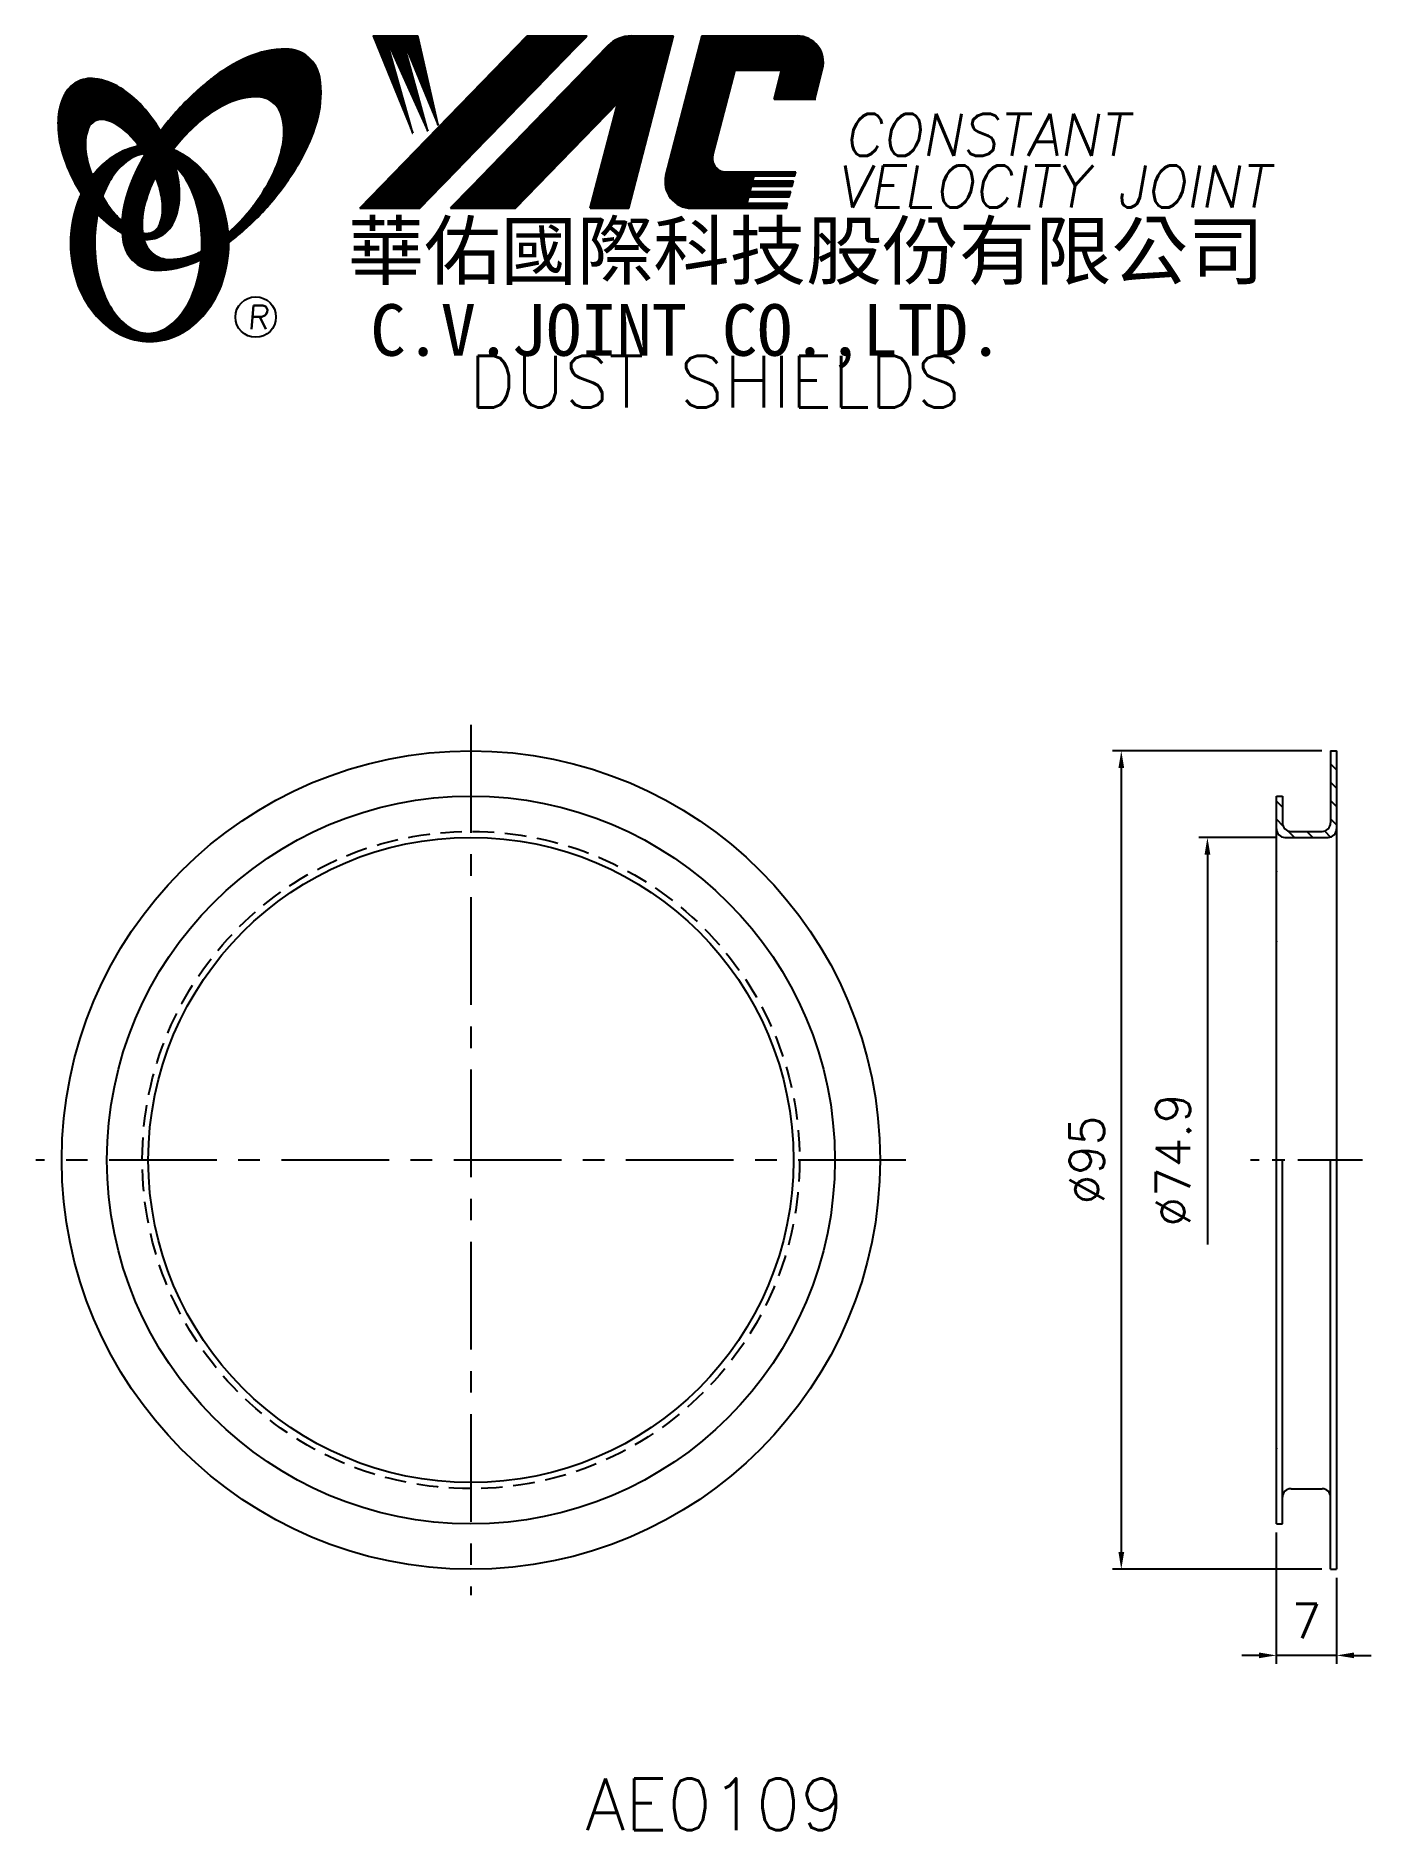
# Model space of a CAD drawing. Extents: x 86 to 241, y -2 to 206.
import ezdxf
from ezdxf.enums import TextEntityAlignment as Align

# ---------------------------------------------------------------- set-up
doc = ezdxf.new("R2010")
doc.units = 0
doc.header["$LTSCALE"] = 10
doc.header["$MEASUREMENT"] = 0
doc.linetypes.add('CENTER', pattern=[2, 1.25, -0.25, 0.25, -0.25])
doc.linetypes.add('HIDDEN', pattern=[0.375, 0.25, -0.125])
doc.layers.get('0').update_dxf_attribs({"linetype": 'CONTINUOUS'})
doc.layers.get('DEFPOINTS').update_dxf_attribs({"linetype": 'CONTINUOUS'})
doc.layers.add('4', color=4, linetype='CONTINUOUS')
doc.styles.add('CHINA', font='KAIU.TTF')
doc.styles.add('ITALICC', font='simplex.shx')
doc.dimstyles.new('STANDARD$0', dxfattribs={"dimtxt": 4, "dimasz": 2, "dimexe": 1, "dimexo": 1, "dimgap": 2, "dimtad": 1, "dimdec": 4, "dimzin": 10, "dimtxsty": 'ITALICC', "dimcen": 2, "dimclrd": 5, "dimclre": 5, "dimclrt": 18, "dimaunit": 1, "dimazin": 3, "dimtp": 0.1, "dimtfac": 0.7, "dimtdec": 4, "dimtmove": 0, "dimatfit": 3, "dimtolj": 1, "dimtzin": 10})
pattern_1 = [(45, (158.185772, -37.460287), (-0.00727476112, 0.00727476112), [])]
pattern_2 = [(45, (-10.404773, -1.155877), (-0.00883883476, 0.00883883476), [])]

# ---------------------------------------------------------------- blocks, each defined once
blk = doc.blocks.new('*D14')
at = {"color": 5, "linetype": 'BYBLOCK'}
for p, q in [((230.06, 113.23), (221.06, 113.23)), ((222.06, 111.23), (222.06, 65.97))]:
    blk.add_line(p, q, dxfattribs=at)
blk.add_solid([(221.73, 111.23), (222.4, 111.23), (222.06, 113.23)], dxfattribs=at)
at = {"layer": 'DEFPOINTS', "color": 0, "linetype": 'BYBLOCK'}
for p in [(222.06, 113.23), (231.06, 113.23), (230.06, 38.33)]:
    blk.add_point(p, dxfattribs=at)
at = {"color": 18, "linetype": 'BYBLOCK', "insert": (218.06, 75.78), "char_height": 4, "attachment_point": 5, "rotation": 90, "style": 'ITALICC'}
blk.add_mtext('\\A1;∅74.9', dxfattribs=at)
blk = doc.blocks.new('*D15')
at = {"color": 5, "linetype": 'BYBLOCK'}
for p, q in [((235.36, 123.28), (211.06, 123.28)), ((212.06, 121.28), (212.06, 30.28)), ((235.36, 28.28), (211.06, 28.28))]:
    blk.add_line(p, q, dxfattribs=at)
for points in [[(211.73, 121.28), (212.4, 121.28), (212.06, 123.28)], [(211.73, 30.28), (212.4, 30.28), (212.06, 28.28)]]:
    blk.add_solid(points, dxfattribs=at)
at = {"layer": 'DEFPOINTS', "color": 0, "linetype": 'BYBLOCK'}
for p in [(236.36, 123.28), (212.06, 28.28), (236.36, 28.28)]:
    blk.add_point(p, dxfattribs=at)
at = {"color": 18, "linetype": 'BYBLOCK', "insert": (208.06, 75.78), "char_height": 4, "attachment_point": 5, "rotation": 90, "style": 'ITALICC'}
blk.add_mtext('\\A1;∅95', dxfattribs=at)
blk = doc.blocks.new('*D16')
at = {"color": 5, "linetype": 'BYBLOCK'}
for p, q in [((230.06, 32.53), (230.06, 17.28)), ((237.06, 27.28), (237.06, 17.28)), ((228.06, 18.28), (226.06, 18.28)), ((237.06, 18.28), (230.06, 18.28)), ((239.06, 18.28), (241.06, 18.28))]:
    blk.add_line(p, q, dxfattribs=at)
for points in [[(228.06, 18.61), (228.06, 17.95), (230.06, 18.28)], [(239.06, 18.61), (239.06, 17.95), (237.06, 18.28)]]:
    blk.add_solid(points, dxfattribs=at)
at = {"layer": 'DEFPOINTS', "color": 0, "linetype": 'BYBLOCK'}
for p in [(230.06, 33.53), (237.06, 28.28), (230.06, 18.28)]:
    blk.add_point(p, dxfattribs=at)
at = {"color": 18, "linetype": 'BYBLOCK', "insert": (233.56, 22.28), "char_height": 4, "attachment_point": 5, "style": 'ITALICC'}
blk.add_mtext('\\A1;7', dxfattribs=at)

msp = doc.modelspace()

# ---------------------------------------------------------------- hatches: boundary and pattern name
at = {"layer": '4', "linetype": 'CONTINUOUS'}
h = msp.add_hatch(dxfattribs=at)
h.set_pattern_fill('ANSI31', color=5, scale=0.1, style=0)
h.set_pattern_definition(pattern_2)
h.paths.add_polyline_path([(150.05393, 206.27511), (143.09663, 206.27511), (123.68002, 186.27135), (130.63733, 186.27135)])
h.paths.add_polyline_path([(153.60082, 198.50954), (150.42045, 186.27135), (154.90143, 186.27135), (160.09987, 206.27511), (155.20314, 206.27511, 0.202785967), (152.46907, 205.11869), (134.17494, 186.27135), (141.72185, 186.27135)])
h.paths.add_polyline_path([(167.22793, 202.27669), (172.62165, 202.27669), (171.75263, 198.93267), (176.46945, 198.93267), (177.38617, 202.46024, 0.490800957), (174.43597, 206.27511), (163.40165, 206.27511), (159.1946, 190.08622, 0.490800957), (162.1448, 186.27135), (173.17912, 186.27135), (173.33356, 186.86566), (168.61674, 186.86566), (168.81011, 187.60974), (173.52693, 187.60974), (173.68549, 188.21988), (168.96867, 188.21988), (169.12991, 188.84035), (173.84673, 188.84035), (174.00291, 189.44134), (169.28609, 189.44134), (169.44289, 190.04472), (174.15971, 190.04472), (174.27645, 190.49391), (166.1367, 190.49391, -0.490800957), (164.6616, 192.40135)])
h = msp.add_hatch(dxfattribs=at)
h.set_pattern_fill('ANSI31', color=1, scale=0.1, style=0)
h.set_pattern_definition(pattern_2)
h.paths.add_polyline_path([(130.412, 206.27511), (125.23467, 206.27511), (129.80543, 194.97137), (126.7395, 205.92935), (131.57423, 195.20703), (128.62622, 205.92935), (132.75344, 195.91399)])
h = msp.add_hatch(dxfattribs=at)
h.set_pattern_fill('ANSI31', color=5, scale=0.082305, style=0)
h.set_pattern_definition([(45, (-10.404773, -1.155877), (-0.00727476112, 0.00727476112), [])])
h.paths.add_polyline_path([(111.6307, 199.21263, -0.172879177), (113.57217, 198.55406, -0.172879177), (114.65947, 196.81601, -0.104527385), (114.68724, 193.48782, -0.065680101), (113.51771, 190.08586, -0.051823203), (111.0773, 186.24347, -0.044272532), (108.40233, 183.41714, -0.020203161), (108.45591, 182.27922, 0.006517006), (108.86046, 182.5913, 0.049863361), (113.41388, 187.00436, 0.049863361), (117.00352, 192.23152, 0.063682799), (118.82456, 196.85887, 0.103597411), (119.01386, 201.44284, 0.177892575), (117.66526, 203.81312, 0.177892575), (115.10286, 204.74645, 0.103597411), (110.61506, 203.7934, 0.063682799), (106.35732, 201.22433, 0.049863361), (101.8039, 196.81126, 0.016070017), (100.5332, 195.20495, -0.007061632), (100.78048, 194.76792, -0.031648676), (101.73307, 192.73134, -0.008069351), (102.16497, 193.29565, -0.051823203), (105.34335, 196.55411, -0.065680101), (108.38528, 198.47446, -0.104527385)])
h.paths.add_polyline_path([(98.55503, 186.05131, -0.065680101), (99.72456, 189.45326, -0.006063428), (99.9685, 189.92828, 0.027613469), (99.24166, 191.51635, 0.017011252), (98.70824, 192.45133, 0.007829282), (98.21426, 191.5841, 0.063682799), (96.39322, 186.95675, 0.103597411), (96.20392, 182.37278, 0.177892575), (97.55252, 180.0025, 0.177892575), (100.11492, 179.06918, 0.103597411), (104.60272, 180.02222, 0.008811776), (105.22968, 180.3123, 0.013922709), (105.30701, 181.28211, -0.009086703), (104.85699, 181.06466, -0.104527385), (101.61157, 180.3265, -0.172879177), (99.6701, 180.98507, -0.172879177), (98.5828, 182.72312, -0.104527385)])
h = msp.add_hatch(dxfattribs=at)
h.set_pattern_fill('ANSI31', color=3, scale=0.082305, style=0)
h.set_pattern_definition(pattern_1)
h.paths.add_polyline_path([(95.83419, 200.26346, 0.106488277), (92.89232, 201.30204, 0.158297415), (90.80212, 200.90699, 0.158297415), (89.34278, 199.3593, 0.106488277), (88.63197, 196.32154, 0.071723199), (89.05002, 193.00858, 0.058080454), (90.595, 189.19319, 0.058080454), (92.97605, 185.8354, 0.071723199), (95.54129, 183.69765, 0.020895977), (96.08147, 183.39566, -0.030777155), (96.06557, 184.77188, -0.042059526), (94.96921, 185.93464, -0.04691039), (93.35005, 188.41579, -0.04691039), (92.22177, 191.15527, -0.060581117), (91.81966, 193.41734, -0.10187153), (92.13129, 195.50554, -0.185892489), (92.91137, 196.39719, -0.185892489), (94.08802, 196.53531, -0.10187153), (95.98567, 195.60977, -0.060581117), (97.6225, 193.9975, -0.04691039), (99.24166, 191.51635, -0.04691039), (100.36994, 188.77686, -0.060581117), (100.77205, 186.5148, -0.10187153), (100.46042, 184.4266, -0.185892489), (99.68033, 183.53495, -0.185892489), (98.50369, 183.39683, -0.002013383), (98.46289, 183.40746, 0.021593804), (98.5828, 182.72312, 0.006477741), (98.60081, 182.64608, 0.14950097), (100.57337, 183.05412, 0.158297415), (102.0327, 184.60181, 0.106488277), (102.74351, 187.63958, 0.071723199), (102.32546, 190.95253, 0.058080454), (100.78048, 194.76792, 0.058080454), (98.39943, 198.12571, 0.071723199)])
h = msp.add_hatch(dxfattribs=at)
h.set_pattern_fill('ANSI31', color=1, scale=0.082305, style=0)
h.set_pattern_definition(pattern_1)
h.paths.add_polyline_path([(96.92782, 191.94001, -0.120168026), (98.61961, 192.5934, 0.016865385), (98.01985, 193.47614, 0.076648372), (95.86362, 192.75723, 0.104809576), (92.77917, 190.24413, 0.005838257), (92.61223, 190.03192, 0.028089978), (93.35005, 188.41579, 0.014237292), (93.79217, 187.63074, -0.045767751), (94.71736, 189.56759, -0.106890197)])
h.paths.add_polyline_path([(92.89645, 182.1854, -0.048711043), (93.22655, 185.56573, -0.007865741), (92.97605, 185.8354, -0.037695478), (91.34017, 187.95416, 0.03042545), (90.81485, 186.65019, 0.080710289), (90.08941, 182.1854, 0.080710289), (90.81485, 177.7206, 0.089265679), (92.77917, 174.12666, 0.104809576), (95.86362, 171.61356, 0.11926607), (99.27282, 170.78863, 0.11926607), (102.68201, 171.61356, 0.104809576), (105.76646, 174.12666, 0.089265679), (107.73079, 177.7206, 0.080710289), (108.45622, 182.1854, 0.080710289), (107.73079, 186.65019, 0.089265679), (105.76646, 190.24413, 0.104809576), (102.68201, 192.75723, 0.025513357), (101.98877, 193.06998, 0.004818181), (101.73307, 192.73134, -0.023722145), (102.27428, 191.13459, -0.065307489), (103.50946, 189.56759, -0.073950765), (104.82192, 186.36986, -0.060532391), (105.33037, 182.1854, -0.060532391), (104.82192, 178.00093, -0.073950765), (103.50946, 174.8032, -0.106890197), (101.299, 172.43078, -0.153118262), (99.11341, 171.7454, -0.153118262), (96.92782, 172.43078, -0.106890197), (94.71736, 174.8032, -0.073950765), (93.4049, 178.00093, -0.060532391)])
h = msp.add_hatch(dxfattribs=at)
h.set_pattern_fill('ANSI31', color=5, scale=12, angle=90, style=0)
h.set_pattern_definition([(135, (-21.0153, -4.8219), (-1.06066, -1.06066), [])])
h.paths.add_polyline_path([(231.76326, 113.93101, -0.414213562), (230.76326, 114.93101), (230.76326, 118.03101), (230.06326, 118.03101), (230.06326, 114.23101, 0.414213562), (231.06326, 113.23101), (236.06326, 113.23101, 0.414213562), (237.06326, 114.23101), (237.06326, 123.28101), (236.36326, 123.28101), (236.36326, 114.93101, -0.414213562), (235.36326, 113.93101)])

# ---------------------------------------------------------------- linework, layer by layer
at = {"layer": '4', "color": 5, "linetype": 'CONTINUOUS'}
for p, q in [((123.68002, 186.27135), (143.09663, 206.27511)), ((130.63733, 186.27135), (150.05393, 206.27511)), ((143.09663, 206.27511), (150.05393, 206.27511)), ((154.90143, 186.27135), (160.09987, 206.27511)), ((155.20314, 206.27511), (160.09987, 206.27511)), ((159.1946, 190.08622), (163.40165, 206.27511)), ((163.40165, 206.27511), (174.43597, 206.27511)), ((134.17494, 186.27135), (152.46907, 205.11869)), ((164.6616, 192.40135), (167.22793, 202.27669)), ((167.22793, 202.27669), (172.62165, 202.27669)), ((171.75263, 198.93267), (172.62165, 202.27669)), ((176.46945, 198.93267), (177.38617, 202.46024)), ((141.72185, 186.27135), (153.60082, 198.50954)), ((150.42045, 186.27135), (153.60082, 198.50954)), ((171.75263, 198.93267), (176.61988, 198.93267)), ((166.1367, 190.49391), (174.27645, 190.49391)), ((169.28609, 189.44134), (169.44289, 190.04472)), ((169.44289, 190.04472), (174.15971, 190.04472)), ((174.15971, 190.04472), (174.27645, 190.49391)), ((168.61674, 186.86566), (168.81011, 187.60974)), ((168.81011, 187.60974), (173.52693, 187.60974)), ((168.96867, 188.21988), (169.12991, 188.84035)), ((168.96867, 188.21988), (173.68549, 188.21988)), ((169.12991, 188.84035), (173.84673, 188.84035)), ((169.28609, 189.44134), (174.00291, 189.44134)), ((173.52693, 187.60974), (173.68549, 188.21988)), ((173.84673, 188.84035), (174.00291, 189.44134)), ((123.68002, 186.27135), (130.63733, 186.27135)), ((134.17494, 186.27135), (141.72185, 186.27135)), ((150.42045, 186.27135), (154.90143, 186.27135)), ((162.1448, 186.27135), (173.17912, 186.27135)), ((168.61674, 186.86566), (173.33356, 186.86566)), ((173.17912, 186.27135), (173.33356, 186.86566))]:
    msp.add_line(p, q, dxfattribs=at)
at = {"layer": '4', "color": 1, "linetype": 'CONTINUOUS'}
for p, q in [((125.23467, 206.27511), (130.412, 206.27511)), ((125.23467, 206.27511), (129.80543, 194.97137)), ((132.75344, 195.91399), (130.412, 206.27511)), ((126.7395, 205.92935), (131.57423, 195.20703)), ((129.80543, 194.97137), (126.7395, 205.92935)), ((128.62622, 205.92935), (132.75344, 195.91399)), ((131.57423, 195.20703), (128.62622, 205.92935))]:
    msp.add_line(p, q, dxfattribs=at)
at = {"layer": '4', "color": 5, "linetype": 'CENTER'}
for p, q in [((136.56325, 126.28101), (136.56325, 25.28101)), ((187.06325, 75.78101), (86.06325, 75.78101))]:
    msp.add_line(p, q, dxfattribs=at)
at = {"layer": '4', "color": 7, "linetype": 'CONTINUOUS'}
for p, q in [((236.36326, 123.28101), (236.36326, 114.93101)), ((236.36326, 123.28101), (237.06326, 123.28101)), ((237.06326, 123.28101), (237.06326, 28.28101)), ((230.06326, 33.53101), (230.06326, 118.03101)), ((230.06326, 118.03101), (230.76326, 118.03101)), ((230.76326, 118.03101), (230.76326, 114.93101)), ((231.06326, 113.23101), (236.06326, 113.23101)), ((231.76326, 113.93101), (235.36326, 113.93101)), ((230.76326, 33.53101), (230.76326, 75.78101)), ((236.36326, 28.28101), (236.36326, 75.78101)), ((231.76326, 37.63101), (235.36326, 37.63101)), ((230.06326, 33.53101), (230.76326, 33.53101)), ((236.36326, 28.28101), (237.06326, 28.28101))]:
    msp.add_line(p, q, dxfattribs=at)
at = {"layer": '4', "color": 5, "linetype": 'CENTER', "ltscale": 0.6}
msp.add_line((240.06326, 75.78101), (227.06326, 75.78101), dxfattribs=at)
at = {"layer": '4', "color": 5, "linetype": 'CONTINUOUS'}
for points in [[(108.45591, 182.27922, 0.006517006), (108.86046, 182.5913, 0.049863361), (113.41388, 187.00436, 0.049863361), (117.00352, 192.23152, 0.063682799), (118.82456, 196.85887, 0.103597411), (119.01386, 201.44284, 0.177892575), (117.66526, 203.81312, 0.177892575), (115.10286, 204.74645, 0.103597411), (110.61506, 203.7934, 0.063682799), (106.35732, 201.22433, 0.049863361), (101.8039, 196.81126, 0.016070017), (100.5332, 195.20495)], [(108.40233, 183.41714, 0.044272532), (111.0773, 186.24347, 0.051823203), (113.51771, 190.08586, 0.065680101), (114.68724, 193.48782, 0.104527385), (114.65947, 196.81601, 0.172879177), (113.57217, 198.55406, 0.172879177), (111.6307, 199.21263, 0.104527385), (108.38528, 198.47446, 0.065680101), (105.34335, 196.55411, 0.051823203), (102.16497, 193.29565, 0.008069351), (101.73307, 192.73134)], [(98.70824, 192.45133, 0.007829282), (98.21426, 191.5841, 0.063682799), (96.39322, 186.95675, 0.103597411), (96.20392, 182.37278, 0.177892575), (97.55252, 180.0025, 0.177892575), (100.11492, 179.06918, 0.103597411), (104.60272, 180.02222, 0.008811776), (105.22968, 180.3123, 0.008811776)], [(99.9685, 189.92828, 0.006063428), (99.72456, 189.45326, 0.065680101), (98.55503, 186.05131, 0.104527385), (98.5828, 182.72312, 0.172879177), (99.6701, 180.98507, 0.172879177), (101.61157, 180.3265, 0.104527385), (104.85699, 181.06466, 0.009086703), (105.30701, 181.28211, 0.009086703)]]:
    msp.add_lwpolyline(points, format="xyb", dxfattribs=at)
at = {"layer": '4', "color": 3, "linetype": 'CONTINUOUS'}
for points in [[(98.60081, 182.64608, 0.14950097), (100.57337, 183.05412, 0.158297415), (102.0327, 184.60181, 0.106488277), (102.74351, 187.63958, 0.071723199), (102.32546, 190.95253, 0.058080454), (100.78048, 194.76792, 0.058080454), (98.39943, 198.12571, 0.071723199), (95.83419, 200.26346, 0.106488277), (92.89232, 201.30204, 0.158297415), (90.80212, 200.90699, 0.158297415), (89.34278, 199.3593, 0.106488277), (88.63197, 196.32154, 0.071723199), (89.05002, 193.00858, 0.058080454), (90.595, 189.19319, 0.058080454), (92.97605, 185.8354, 0.071723199), (95.54129, 183.69765, 0.020895977), (96.08147, 183.39566, 0.020895977)], [(98.46289, 183.40746, 0.002013383), (98.50369, 183.39683, 0.185892489), (99.68033, 183.53495, 0.185892489), (100.46042, 184.4266, 0.10187153), (100.77205, 186.5148, 0.060581117), (100.36994, 188.77686, 0.04691039), (99.24166, 191.51635, 0.04691039), (97.6225, 193.9975, 0.060581117), (95.98567, 195.60977, 0.10187153), (94.08802, 196.53531, 0.185892489), (92.91137, 196.39719, 0.185892489), (92.13129, 195.50554, 0.10187153), (91.81966, 193.41734, 0.060581117), (92.22177, 191.15527, 0.04691039), (93.35005, 188.41579, 0.04691039), (94.96921, 185.93464, 0.042059526), (96.06557, 184.77188, 0.042059526)]]:
    msp.add_lwpolyline(points, format="xyb", dxfattribs=at)
at = {"layer": '4', "color": 1, "linetype": 'CONTINUOUS'}
for points in [[(91.34017, 187.95416, 0.03042545), (90.81485, 186.65019, 0.080710289), (90.08941, 182.1854, 0.080710289), (90.81485, 177.7206, 0.089265679), (92.77917, 174.12666, 0.104809576), (95.86362, 171.61356, 0.11926607), (99.27282, 170.78863, 0.11926607), (102.68201, 171.61356, 0.104809576), (105.76646, 174.12666, 0.089265679), (107.73079, 177.7206, 0.080710289), (108.45622, 182.1854, 0.080710289), (107.73079, 186.65019, 0.089265679), (105.76646, 190.24413, 0.104809576), (102.68201, 192.75723, 0.025513357), (101.98877, 193.06998, 0.025513357)], [(98.01985, 193.47614, 0.076648372), (95.86362, 192.75723, 0.104809576), (92.77917, 190.24413, 0.005838257), (92.61223, 190.03192, 0.005838257)], [(98.61961, 192.5934, 0.120168026), (96.92782, 191.94001, 0.106890197), (94.71736, 189.56759, 0.045767751), (93.79217, 187.63074, 0.045767751)], [(93.22655, 185.56573, 0.048711043), (92.89645, 182.1854, 0.060532391), (93.4049, 178.00093, 0.073950765), (94.71736, 174.8032, 0.106890197), (96.92782, 172.43078, 0.153118262), (99.11341, 171.7454, 0.153118262), (101.299, 172.43078, 0.106890197), (103.50946, 174.8032, 0.073950765), (104.82192, 178.00093, 0.060532391), (105.33037, 182.1854, 0.060532391), (104.82192, 186.36986, 0.073950765), (103.50946, 189.56759, 0.065307489), (102.27428, 191.13459)]]:
    msp.add_lwpolyline(points, format="xyb", dxfattribs=at)
at = {"layer": '4', "color": 5, "linetype": 'CONTINUOUS'}
msp.add_circle((111.57706, 173.63968), 2.35282, dxfattribs=at)
at = {"layer": '4', "color": 7, "linetype": 'CONTINUOUS'}
for radius in [47.5, 42.25, 37.45]:
    msp.add_circle((136.56325, 75.78101), radius, dxfattribs=at)
at = {"layer": '4', "color": 5, "linetype": 'HIDDEN'}
msp.add_circle((136.56325, 75.78101), 38.15, dxfattribs=at)
at = {"layer": '4', "color": 5, "linetype": 'CONTINUOUS'}
for centre, radius, start, end in [((155.20314, 202.46487), 3.81024, 90, 135.8533387), ((174.43597, 203.22691), 3.04819, 345.4326059, 90), ((166.1367, 192.01801), 1.5241, 165.4326059, 270), ((162.1448, 189.31954), 3.04819, 165.4326059, 270)]:
    msp.add_arc(centre, radius, start, end, dxfattribs=at)
at = {"layer": '4', "color": 7, "linetype": 'CONTINUOUS'}
for centre, start, end in [((231.76326, 114.93101), 180, 270), ((235.36326, 114.93101), 270, 0), ((231.06326, 114.23101), 180, 270), ((236.06326, 114.23101), 270, 0), ((231.76326, 36.63101), 90, 180), ((235.36326, 36.63101), 0, 90)]:
    msp.add_arc(centre, 1, start, end, dxfattribs=at)
for p in [(230.06326, 109.28101), (230.06326, 101.13101), (230.06326, 42.28101)]:
    msp.add_point(p, dxfattribs=at)

# ---------------------------------------------------------------- texts
at = {"layer": '4', "color": 5, "linetype": 'CONTINUOUS', "style": 'ITALICC'}
for s, height, oblique, p in [('CONSTANT', 4.9, 10, (179.82883, 192.34181)), ('VELOCITY JOINT', 4.9, 10, (178.9506, 186.34643)), ('R', 2.75625, 5, (110.61837, 172.23007))]:
    msp.add_text(s, height=height, dxfattribs=dict(at, oblique=oblique)).set_placement(p)
at = {"layer": '4', "color": 7, "linetype": 'CONTINUOUS', "style": 'CHINA'}
for s, height, p in [('華佑國際科技股份有限公司', 6.5, (122.26666, 178.0815)), ('C.V.JOINT CO.,LTD.', 6, (124.8953, 169.13528))]:
    msp.add_text(s, height=height, dxfattribs=at).set_placement(p)
at = {"layer": '4', "color": 18, "linetype": 'CONTINUOUS', "style": 'ITALICC'}
for s, p in [('DUST SHIELDS', (164.89802, 163.14246)), ('AE0109', (164.89802, -2.00493))]:
    msp.add_text(s, height=6, dxfattribs=at).set_placement(p, align=Align.CENTER)

# ---------------------------------------------------------------- dimensions: what is measured, and where the dimension line sits
at = {"layer": '4', "color": 7, "linetype": 'CONTINUOUS'}
dim = msp.add_linear_dim(base=(212.06327, 28.28101), p1=(236.36326, 123.28101), p2=(236.36326, 28.28101), angle=90, text='%%C95', dimstyle='STANDARD$0', dxfattribs=at)
dim.commit()
dim.dimension.update_dxf_attribs({"geometry": '*D15', "text_midpoint": (208.06327, 75.78101)})
dim = msp.add_linear_dim(base=(222.06322, 113.23101), p1=(230.06326, 38.33101), p2=(231.06326, 113.23101), angle=90, text='%%C74.9', dimstyle='STANDARD$0', override={"dimcen": -2, "dimse1": 1, "dimsd1": 1}, dxfattribs=at)
dim.commit()
dim.dimension.update_dxf_attribs({"geometry": '*D14', "text_midpoint": (218.06322, 75.78101)})
dim = msp.add_linear_dim(base=(230.06326, 18.281), p1=(237.06326, 28.28101), p2=(230.06326, 33.53101), text='7', dimstyle='STANDARD$0', dxfattribs=at)
dim.commit()
dim.dimension.update_dxf_attribs({"geometry": '*D16', "text_midpoint": (233.56326, 22.281)})

doc.saveas('drawing.dxf')
